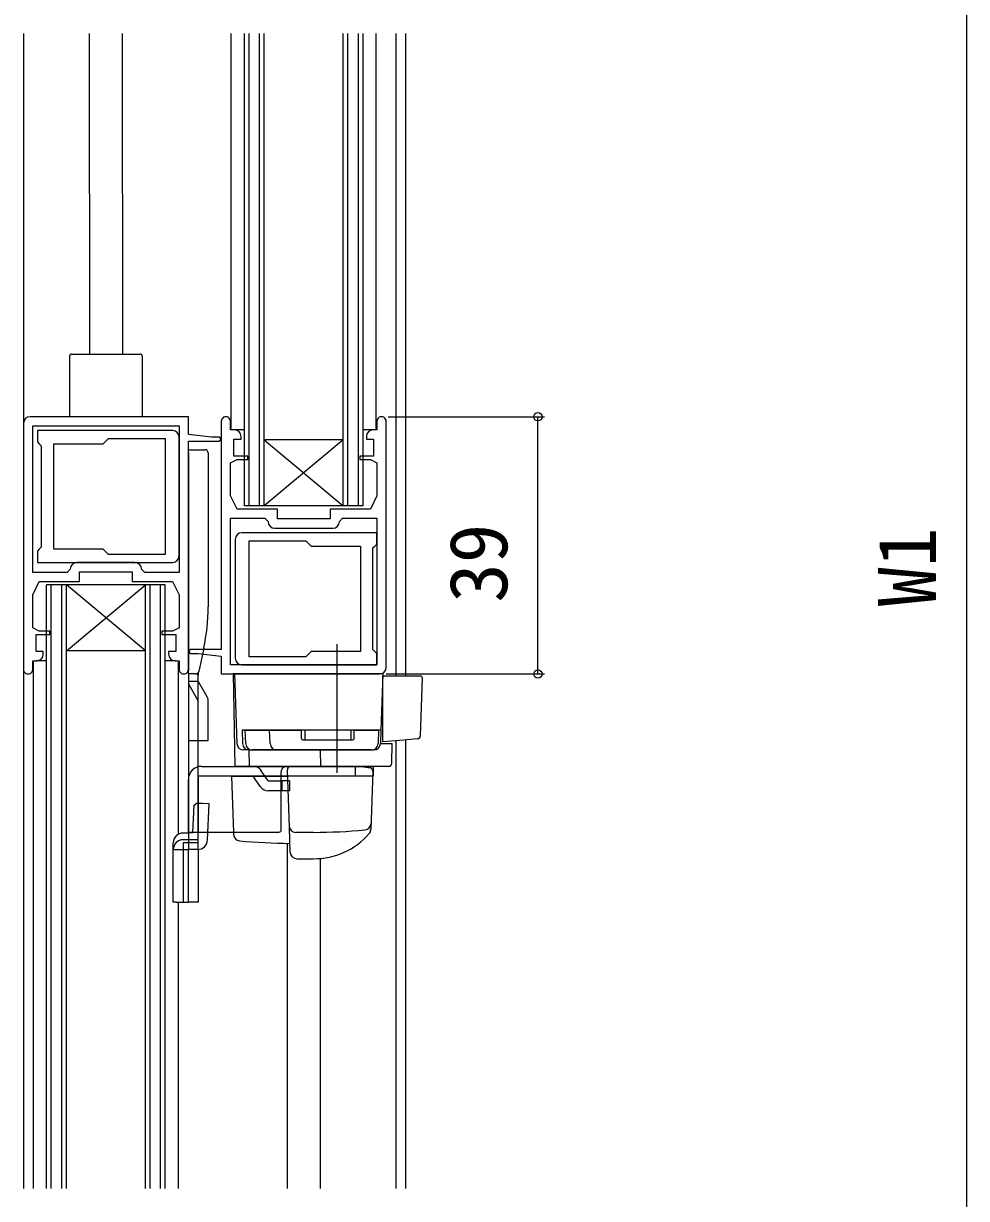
# Model space of a CAD drawing. Units: millimetres, scale not verified. Extents: x -525 to 525, y -782 to 777.
# Drawn here: x 45 to 188, y -14.7 to 163.4 of the extents above; entities that cross this region are included whole.
import ezdxf
from ezdxf.enums import TextEntityAlignment as Align

# ---------------------------------------------------------------- set-up
doc = ezdxf.new("R2010")
doc.units = ezdxf.units.MM
doc.header["$LTSCALE"] = 4
for name, color, linetype in [('0-2_YKK_11', 7, 'Continuous'), ('0-3_YKK_12', 2, 'Continuous'), ('0-4_YKK_13', 4, 'Continuous'), ('0-6_YKK_D', 6, 'Continuous')]:
    doc.layers.add(name, color=color, linetype=linetype)
doc.styles.add('ＭＳ ゴシック', font='')
doc.styles.get('ＭＳ ゴシック').set_extended_font_data('MS Gothic')

msp = doc.modelspace()

# ---------------------------------------------------------------- linework, layer by layer
at = {"layer": '0-2_YKK_11'}
for p, q in [((45, 102.801), (45, 65.501)), ((99.999, 65.801), (99.999, 103.101)), ((68.6, 82.701), (68.6, 100.701)), ((83.099, 86.901), (91.899, 86.901)), ((77.099, 85.201), (77.099, 67.201)), ((61.9, 81.701), (53.1, 81.701))]:
    msp.add_line(p, q, dxfattribs=at)
for points in [[(70, 65.501), (70, 100.101), (74.7, 100.101), (75, 100.401), (74.7, 100.701), (73.5, 100.701), (70, 101.101), (70, 103.801), (46, 103.801)], [(46.4, 80.201), (46.4, 102.401), (68.6, 102.401), (68.6, 80.201), (63.4, 80.201), (62.9, 80.701)], [(67.6, 101.701), (47.1, 101.701), (47.1, 100.001), (47.4, 99.701), (47.7, 99.401), (47.7, 84.001), (47.4, 83.701), (47.1, 83.401), (47.1, 81.701), (67.6, 81.701)], [(74.999, 103.101), (74.999, 68.501), (70.299, 68.501), (69.999, 68.201), (70.299, 67.901), (71.499, 67.901), (74.999, 67.501), (74.999, 64.801), (98.999, 64.801)], [(76.999, 101.801), (76.399, 101.801), (76.399, 103.101)], [(98.599, 103.101), (98.599, 101.801), (97.999, 101.801)], [(96.999, 100.801), (96.999, 100.401), (98.099, 100.401), (98.099, 97.801), (95.999, 97.801), (95.999, 97.301), (97.599, 97.301), (98.599, 96.801), (98.599, 91.801), (97.599, 89.801), (91.499, 89.801), (91.499, 88.301), (83.499, 88.301), (83.499, 89.801), (77.399, 89.801), (76.399, 91.801), (76.399, 96.801), (77.399, 97.301), (78.999, 97.301), (78.999, 97.801), (76.899, 97.801), (76.899, 100.401), (77.999, 100.401), (77.999, 100.801)], [(98.599, 88.401), (98.599, 66.201), (76.399, 66.201), (76.399, 88.401), (81.599, 88.401), (82.099, 87.901)], [(92.899, 87.901), (93.399, 88.401), (98.599, 88.401)], [(78.099, 66.201), (98.599, 66.201), (98.599, 67.901), (98.299, 68.201), (97.999, 68.501), (97.999, 83.901), (98.299, 84.201), (98.599, 84.501), (98.599, 86.201), (78.099, 86.201)], [(52.1, 80.701), (51.6, 80.201), (46.4, 80.201)], [(48, 67.801), (48, 68.201), (46.9, 68.201), (46.9, 70.801), (49, 70.801), (49, 71.301), (47.4, 71.301), (46.4, 71.801), (46.4, 76.801), (47.4, 78.801), (53.5, 78.801), (53.5, 80.301), (61.5, 80.301), (61.5, 78.801), (67.6, 78.801), (68.6, 76.801), (68.6, 71.801), (67.6, 71.301), (66, 71.301), (66, 70.801), (68.1, 70.801), (68.1, 68.201), (67, 68.201), (67, 67.801)], [(46.4, 65.501), (46.4, 66.801), (47, 66.801)], [(68, 66.801), (68.6, 66.801), (68.6, 65.501)]]:
    msp.add_lwpolyline(points, dxfattribs=at)
for points in [[(66.5, 100.501), (66.5, 82.901), (57.9, 82.901), (57.1, 83.701), (49.6, 83.701), (49.6, 99.701), (57.1, 99.701), (57.9, 100.501)], [(79.199, 67.401), (79.199, 85.001), (87.799, 85.001), (88.599, 84.201), (96.099, 84.201), (96.099, 68.201), (88.599, 68.201), (87.799, 67.401)]]:
    msp.add_lwpolyline(points, close=True, dxfattribs=at)
for centre, radius, start, end in [((46, 102.801), 1, 90.00001, 179.99999), ((75.699, 103.101), 0.7, 359.99999, 180.00001), ((99.299, 103.101), 0.7, 359.99999, 180.00001), ((67.6, 100.701), 1, 0.00001, 89.99999), ((76.999, 100.801), 1, 0.00001, 89.99999), ((97.999, 100.801), 1, 90.00001, 179.99999), ((83.099, 87.901), 1, 180.00001, 269.99999), ((91.899, 87.901), 1, 270.00001, 359.99999), ((78.099, 85.201), 1, 90.00001, 179.99999), ((67.6, 82.701), 1, 270.00001, 359.99999), ((53.1, 80.701), 1, 90.00001, 179.99999), ((61.9, 80.701), 1, 0.00001, 89.99999), ((47, 67.801), 1, 270.00001, 359.99999), ((68, 67.801), 1, 180.00001, 269.99999), ((78.099, 67.201), 1, 180.00001, 269.99999), ((45.7, 65.501), 0.7, 179.99999, 0.00001), ((69.3, 65.501), 0.7, 179.99999, 0.00001), ((98.999, 65.801), 1, 270.00001, 359.99999)]:
    msp.add_arc(centre, radius, start, end, dxfattribs=at)
at = {"layer": '0-3_YKK_12'}
for p, q in [((45, 161.9), (45, -13.2)), ((54.97, 161.9), (55.023, 113.301)), ((59.953, 161.9), (60.006, 113.301)), ((76.499, 102.001), (76.499, 161.9)), ((78.499, 90.301), (78.499, 161.9)), ((79.199, 90.301), (79.199, 161.9)), ((80.799, 90.301), (80.799, 161.9)), ((81.499, 90.301), (81.499, 161.9)), ((93.499, 90.301), (93.499, 161.9)), ((94.199, 90.301), (94.199, 161.9)), ((95.799, 90.301), (95.799, 161.9)), ((96.499, 90.301), (96.499, 161.9)), ((98.499, 102.001), (98.499, 161.9)), ((101.5, 64.501), (101.5, 161.9)), ((103, 64.501), (103, 161.9)), ((78.499, 101.8), (77.026, 101.8)), ((97.997, 101.801), (96.499, 101.801)), ((93.499, 100.301), (81.499, 100.301)), ((93.499, 100.301), (81.499, 90.301)), ((81.499, 100.301), (93.499, 90.301)), ((96.499, 90.301), (78.499, 90.301)), ((66.5, 78.301), (48.5, 78.301)), ((48.5, -13.2), (48.5, 78.301)), ((49.2, -13.2), (49.2, 78.301)), ((50.8, -13.2), (50.8, 78.301)), ((63.5, 68.302), (51.5, 78.301)), ((51.5, 68.301), (63.5, 78.301)), ((51.5, -13.2), (51.5, 78.301)), ((63.5, -13.2), (63.5, 78.301)), ((64.2, -13.2), (64.2, 78.301)), ((65.8, -13.2), (65.8, 78.301)), ((66.5, -13.2), (66.5, 78.301)), ((63.5, 68.302), (51.5, 68.301)), ((46.5, -13.2), (46.5, 66.601)), ((48.5, 66.801), (46.9, 66.801)), ((67.987, 66.801), (66.5, 66.802)), ((68.5, 40.527), (68.5, 66.601)), ((101.5, -13.2), (101.5, 54.676)), ((103, -13.2), (103, 54.807)), ((85, 39.128), (85, -13.2)), ((90, 36.837), (90, -13.2)), ((68.5, -13.2), (68.5, 30.201))]:
    msp.add_line(p, q, dxfattribs=at)
at = {"layer": '0-4_YKK_13'}
for p, q in [((52, 113.001), (52, 103.801)), ((52.3, 113.301), (62.7, 113.301)), ((63, 113.001), (63, 103.801)), ((70, 98.802), (72.5, 98.802)), ((70, 98.302), (70, 98.802)), ((70, 98.302), (70, 65.302)), ((73, 98.302), (73, 74.98)), ((72.334, 68.694), (71.585, 65.197)), ((92.5, 69.301), (92.5, 49.801)), ((70, 64.802), (70, 38.201)), ((71.35, 64.851), (71.5, 64.956)), ((71.35, 64.751), (71.35, 64.851)), ((71.5, 64.646), (71.35, 64.751)), ((71.5, 64.956), (71.5, 65.007)), ((71.5, 64.956), (71.5, 64.646)), ((71.5, 38.201), (71.5, 64.646)), ((99.5, 64.801), (76.8, 64.801)), ((76.8, 64.801), (77.044, 50.801)), ((77, 64.801), (77.368, 54.266)), ((103.479, 64.501), (105.189, 64.501)), ((105.184, 55.439), (105.489, 64.19)), ((70, 63.701), (71.5, 63.701)), ((70, 63.299), (71.5, 60.699)), ((72.866, 61.332), (71.5, 63.701)), ((73, 54.701), (73, 60.833)), ((78.167, 56.301), (78.23, 54.266)), ((81.823, 56.301), (78.167, 56.301)), ((78.626, 56.3), (87.144, 56.3)), ((78.697, 54.265), (78.626, 56.3)), ((82.788, 56.301), (81.823, 56.301)), ((82.397, 54.265), (82.326, 56.3)), ((87.144, 55.1), (87.144, 56.3)), ((87.644, 56.3), (87.644, 54.8)), ((94.644, 56.3), (94.644, 54.8)), ((95.144, 56.3), (98.844, 56.3)), ((95.144, 55.1), (95.144, 56.3)), ((98.844, 56.3), (98.773, 54.265)), ((99.203, 56.301), (99.132, 54.266)), ((70, 54.701), (71.5, 54.701)), ((71.5, 54.701), (73, 54.701)), ((87.444, 54.8), (94.844, 54.8)), ((99.132, 54.266), (100.917, 54.266)), ((100.865, 51.292), (100.917, 54.266)), ((103.11, 54.816), (102.654, 54.776)), ((104.727, 54.958), (103.11, 54.816)), ((79.233, 53.301), (78.367, 53.301)), ((79.233, 53.301), (98.133, 53.301)), ((79.273, 50.801), (79.239, 53.301)), ((97.774, 53.3), (79.696, 53.3)), ((90, 53.301), (90.044, 50.801)), ((72, 50.801), (79.827, 50.801)), ((77.501, 50.801), (77.489, 50.801)), ((77.701, 50.801), (77.501, 50.801)), ((79.827, 50.801), (98, 50.801)), ((82.12, 48.601), (81.066, 50.146)), ((85.323, 41.553), (85.018, 50.283)), ((85.518, 50.801), (96, 50.801)), ((89.3, 50.801), (88.7, 50.801)), ((90.3, 50.801), (89.7, 50.801)), ((93.3, 50.801), (92.7, 50.801)), ((94.3, 50.801), (93.7, 50.801)), ((94.3, 50.801), (93.7, 50.801)), ((94.3, 50.801), (93.7, 50.801)), ((94.3, 50.801), (96, 50.801)), ((94.3, 50.801), (96, 50.801)), ((95.3, 50.801), (95.3, 49.301)), ((96, 50.801), (96.255, 50.762)), ((96.255, 50.762), (97.548, 50.568)), ((97.974, 50.056), (97.666, 41.227)), ((70, 40.801), (70, 48.801)), ((71.5, 49.301), (71.5, 40.801)), ((84, 49.301), (71.5, 49.301)), ((76.552, 49.301), (84, 49.301)), ((76.552, 49.301), (76.849, 40.801)), ((80.88, 47.756), (79.827, 49.301)), ((82.12, 48.601), (84, 48.601)), ((84, 49.801), (84, 40.935)), ((84, 49.301), (85.052, 49.301)), ((85.327, 48.601), (84, 48.601)), ((84.25, 47.101), (84.25, 48.601)), ((70.7, 40.701), (70.891, 44.901)), ((70.891, 44.901), (71.2, 45.191)), ((71.5, 45.182), (71.2, 45.191)), ((73.14, 45.132), (71.5, 45.182)), ((72.91, 39.654), (73.14, 45.132)), ((85.455, 37.766), (85.323, 41.553)), ((97.695, 42.06), (97.665, 41.211)), ((67.7, 38.201), (67.7, 39.2)), ((70, 40.7), (69.2, 40.7)), ((70, 39.667), (69.2, 39.667)), ((69.2, 39.2), (69.2, 38.201)), ((71.5, 39.2), (69.2, 39.2)), ((83.5, 40.801), (70, 40.801)), ((70.7, 40.701), (70, 40.701)), ((71.41, 39.667), (70, 39.667)), ((76.849, 40.801), (76.861, 40.474)), ((89, 40.801), (86.297, 40.801)), ((68.139, 38.201), (70, 38.201)), ((69.2, 38.201), (69.2, 30.201)), ((71.411, 38.201), (70, 38.201)), ((86.455, 36.801), (89, 36.801)), ((68.139, 30.201), (67.7, 30.201)), ((68.139, 30.201), (70, 30.201))]:
    msp.add_line(p, q, dxfattribs=at)
for points in [[(71.096, 64.802), (70, 64.802), (70, 65.302)], [(99.5, 64.801), (99.203, 56.301), (98.204, 56.301), (82.788, 56.301)], [(99.5, 54.531), (99.5, 64.501), (102.842, 64.501), (103.479, 64.501)], [(102.654, 54.776), (99.5, 54.501), (99.5, 54.531)], [(90.044, 50.801), (79.273, 50.801), (77.044, 50.801)], [(98, 50.801), (98, 49.301), (84, 49.301)], [(100.365, 50.801), (93.353, 50.801), (90.5, 50.801), (90.044, 50.801)], [(85.327, 48.601), (85.327, 47.101), (84, 47.101), (82.12, 47.101)], [(67.7, 30.201), (67.7, 38.201), (68.139, 38.201)], [(71.5, 38.201), (71.5, 30.201), (70, 30.201), (70, 38.201)]]:
    msp.add_lwpolyline(points, dxfattribs=at)
for centre, radius, start, end in [((52.3, 113.001), 0.3, 90, 180), ((62.7, 113.001), 0.3, 0, 90), ((72.5, 98.302), 0.5, 0, 90), ((43, 74.98), 30, 347.90524, 0), ((71.096, 65.302), 0.5, 270, 347.90524), ((105.189, 64.201), 0.3, 358, 90), ((72, 60.833), 1, 0, 29.98), ((104.684, 55.456), 0.5, 275, 358.02699), ((78.367, 54.301), 1, 182, 270), ((79.229, 54.3), 1, 181.97531, 270.18561), ((79.696, 54.3), 1, 182, 270), ((83.396, 54.3), 1, 182, 270), ((87.444, 55.1), 0.3, 180, 270), ((94.844, 55.1), 0.3, 270, 0), ((97.774, 54.3), 1, 270, 358), ((98.133, 54.301), 1, 270, 358), ((72, 48.801), 2, 90, 180), ((79.827, 49.301), 1.5, 34.28688, 90), ((85, 49.801), 1, 90, 180), ((85.518, 50.301), 0.5, 90, 182), ((97.474, 50.074), 0.5, 358, 81.46923), ((100.365, 51.301), 0.5, 270, 359), ((100.365, 51.301), 0.5, 270, 286.57035), ((82.12, 48.601), 1.5, 214.28688, 270), ((86.297, 41.801), 1, 182, 270), ((88.988, 121.801), 81, 270.00856, 275.53061), ((96.698, 42.173), 1, 275.53061, 358), ((96.666, 41.262), 1, 319.17186, 358), ((69.2, 39.2), 1.5, 90, 180), ((69.183, 38.184), 1.483, 89.35664, 179.34185), ((71.411, 39.701), 1.5, 270, 358.23761), ((77.86, 40.509), 1, 182, 265.1492), ((87.5, 154.101), 115, 265.1492, 268.95761), ((83.5, 41.801), 1, 270, 300), ((89.1, 47.8), 11, 269.4814, 319.17186), ((86.455, 37.801), 1, 182, 270)]:
    msp.add_arc(centre, radius, start, end, dxfattribs=at)
msp.add_ellipse((70.7, 41.201), major_axis=(-9.5, 0), ratio=0.421053, start_param=4.5538307, end_param=4.6280786, dxfattribs=at)
at = {"layer": '0-6_YKK_D'}
for p, q in [((187.998, 272.8), (187.998, -104.199)), ((100.299, 103.801), (124, 103.801)), ((123, 64.801), (123, 103.801)), ((99.999, 64.801), (124, 64.801))]:
    msp.add_line(p, q, dxfattribs=at)
for centre in [(123, 103.801), (123, 64.801)]:
    msp.add_circle(centre, 0.637, dxfattribs=at)

# ---------------------------------------------------------------- texts
at = {"layer": '0-6_YKK_D', "style": 'ＭＳ ゴシック'}
for s, p in [('39', (121, 75.607)), ('W1', (185.998, 75.028))]:
    msp.add_text(s, height=8.798, rotation=90, dxfattribs=at).set_placement(p, align=Align.BOTTOM_LEFT)

doc.saveas('drawing.dxf')
